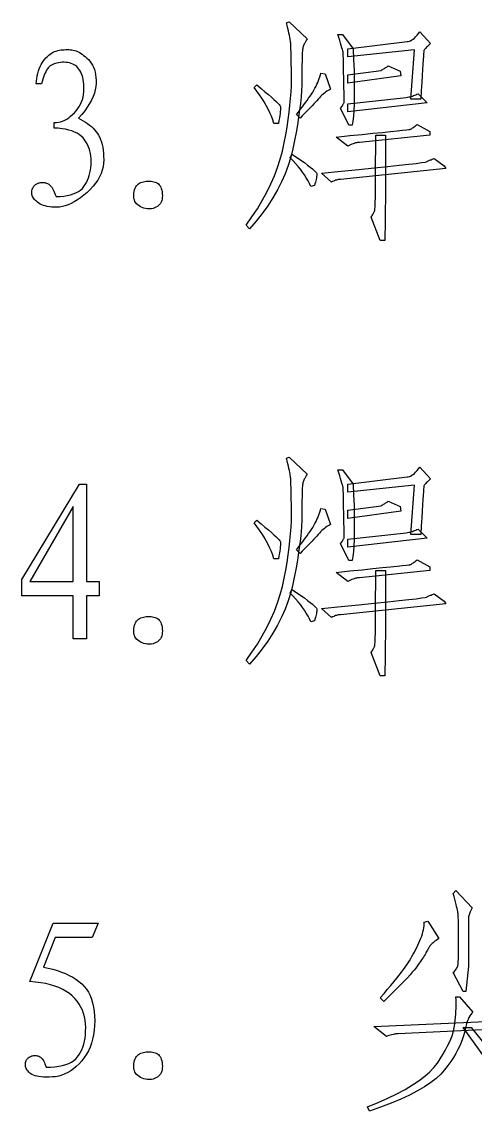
# Model space of a CAD drawing. Extents: x 0 to 420, y 0 to 297.
# Drawn here: x 58.42 to 67.27, y 44.31 to 65.58 of the extents above; entities that cross this region are included whole.
import ezdxf

# ---------------------------------------------------------------- set-up
doc = ezdxf.new("R2010")
doc.units = 0

msp = doc.modelspace()

# ---------------------------------------------------------------- linework, layer by layer
at = {"color": 7, "lineweight": 25}
for points in [[(63.546, 63.215), (63.574, 63.373), (63.599, 63.525), (63.621, 63.672), (63.64, 63.814), (63.656, 63.951), (63.668, 64.083), (63.678, 64.21), (63.684, 64.332), (63.687, 64.448), (63.687, 64.56), (63.685, 64.664), (63.683, 64.759), (63.681, 64.845), (63.68, 64.921), (63.678, 64.988), (63.676, 65.046), (63.674, 65.095), (63.673, 65.134), (63.671, 65.163), (63.669, 65.184), (63.667, 65.202), (63.663, 65.224), (63.658, 65.251), (63.652, 65.282), (63.645, 65.318), (63.636, 65.358), (63.627, 65.402), (63.616, 65.451), (63.603, 65.504), (63.59, 65.562), (63.643, 65.579), (63.994, 65.245), (63.981, 65.225), (63.968, 65.204), (63.957, 65.185), (63.946, 65.165), (63.937, 65.147), (63.929, 65.128), (63.922, 65.111), (63.915, 65.094), (63.91, 65.077), (63.906, 65.061), (63.903, 65.041), (63.9, 65.011), (63.897, 64.973), (63.895, 64.926), (63.893, 64.87), (63.892, 64.805), (63.89, 64.731), (63.889, 64.647), (63.889, 64.555), (63.889, 64.454), (63.887, 64.346), (63.882, 64.232), (63.873, 64.111), (63.861, 63.985), (63.845, 63.852), (63.825, 63.714), (63.803, 63.57), (63.776, 63.419), (63.746, 63.263), (63.713, 63.101), (63.673, 62.937), (63.623, 62.774), (63.563, 62.613), (63.494, 62.454), (63.414, 62.297), (63.325, 62.141), (63.226, 61.987), (63.117, 61.835), (62.998, 61.685), (62.869, 61.536), (62.799, 61.607), (62.914, 61.768), (63.02, 61.93), (63.117, 62.091), (63.205, 62.252), (63.285, 62.413), (63.355, 62.574), (63.416, 62.735), (63.468, 62.895), (63.512, 63.055)], [(64.697, 64.964), (64.696, 64.974), (64.693, 64.99), (64.688, 65.012), (64.68, 65.04), (64.671, 65.074), (64.659, 65.114), (64.646, 65.16), (64.63, 65.212), (64.612, 65.27), (64.592, 65.333), (64.68, 65.333), (64.891, 65.052), (64.9, 64.835), (64.907, 64.632), (64.911, 64.445), (64.913, 64.273), (64.913, 64.116), (64.91, 63.974), (64.904, 63.847), (64.896, 63.736), (64.886, 63.639), (64.873, 63.558), (64.803, 63.558), (64.645, 63.892), (64.658, 63.909), (64.67, 63.925), (64.68, 63.941), (64.69, 63.955), (64.697, 63.969), (64.704, 63.982), (64.709, 63.993), (64.712, 64.004), (64.714, 64.015), (64.715, 64.024), (64.715, 64.036), (64.715, 64.057), (64.714, 64.085), (64.714, 64.121), (64.713, 64.164), (64.712, 64.216), (64.711, 64.275), (64.709, 64.342), (64.708, 64.416), (64.706, 64.498), (64.704, 64.581), (64.703, 64.655), (64.702, 64.721), (64.701, 64.78), (64.7, 64.83), (64.699, 64.873), (64.698, 64.908), (64.698, 64.934), (64.697, 64.953)], [(64.785, 65.052), (65.945, 65.193), (65.967, 65.195), (65.989, 65.2), (66.012, 65.21), (66.035, 65.224), (66.06, 65.241), (66.085, 65.262), (66.11, 65.287), (66.137, 65.316), (66.164, 65.349), (66.191, 65.386), (66.402, 65.158), (66.379, 65.137), (66.358, 65.118), (66.339, 65.1), (66.322, 65.083), (66.308, 65.067), (66.296, 65.053), (66.286, 65.04), (66.279, 65.028), (66.273, 65.018), (66.271, 65.008), (66.268, 64.991), (66.265, 64.956), (66.261, 64.905), (66.257, 64.837), (66.251, 64.751), (66.244, 64.649), (66.237, 64.529), (66.228, 64.392), (66.219, 64.239), (66.209, 64.068), (66.016, 64.068), (66.086, 65.035), (64.785, 64.894)], [(58.703, 64.367), (58.708, 64.422), (58.714, 64.474), (58.723, 64.525), (58.734, 64.573), (58.747, 64.619), (58.762, 64.663), (58.78, 64.704), (58.799, 64.743), (58.82, 64.78), (58.844, 64.815), (58.869, 64.847), (58.894, 64.876), (58.921, 64.903), (58.948, 64.927), (58.976, 64.949), (59.004, 64.968), (59.033, 64.984), (59.063, 64.998), (59.094, 65.009), (59.125, 65.017), (59.157, 65.023), (59.188, 65.029), (59.218, 65.033), (59.249, 65.035), (59.279, 65.037), (59.309, 65.037), (59.338, 65.036), (59.367, 65.034), (59.396, 65.03), (59.424, 65.026), (59.452, 65.019), (59.481, 65.01), (59.51, 64.998), (59.539, 64.984), (59.569, 64.966), (59.599, 64.947), (59.629, 64.924), (59.66, 64.899), (59.691, 64.871), (59.723, 64.841), (59.753, 64.808), (59.779, 64.772), (59.803, 64.733), (59.823, 64.691), (59.839, 64.646), (59.852, 64.598), (59.862, 64.546), (59.869, 64.492), (59.872, 64.435), (59.872, 64.375), (59.867, 64.313), (59.856, 64.25), (59.838, 64.185), (59.813, 64.119), (59.782, 64.052), (59.745, 63.984), (59.701, 63.915), (59.65, 63.844), (59.593, 63.772), (59.529, 63.699), (59.577, 63.673), (59.623, 63.647), (59.666, 63.62), (59.707, 63.592), (59.745, 63.562), (59.78, 63.532), (59.814, 63.5), (59.844, 63.468), (59.873, 63.434), (59.899, 63.4), (59.922, 63.363), (59.943, 63.323), (59.961, 63.279), (59.977, 63.232), (59.991, 63.182), (60.002, 63.129), (60.011, 63.072), (60.017, 63.012), (60.02, 62.948), (60.022, 62.881), (60.018, 62.813), (60.009, 62.746), (59.992, 62.68), (59.97, 62.615), (59.94, 62.552), (59.905, 62.489), (59.862, 62.427), (59.813, 62.367), (59.758, 62.307), (59.696, 62.248), (59.632, 62.193), (59.569, 62.144), (59.507, 62.1), (59.446, 62.063), (59.387, 62.031), (59.328, 62.005), (59.271, 61.984), (59.215, 61.97), (59.161, 61.961), (59.108, 61.958), (59.056, 61.959), (59.008, 61.962), (58.963, 61.967), (58.92, 61.974), (58.881, 61.983), (58.845, 61.993), (58.812, 62.006), (58.781, 62.02), (58.754, 62.037), (58.73, 62.055), (58.708, 62.074), (58.688, 62.093), (58.671, 62.112), (58.656, 62.131), (58.644, 62.15), (58.634, 62.168), (58.626, 62.186), (58.62, 62.204), (58.616, 62.222), (58.615, 62.24), (58.616, 62.257), (58.617, 62.273), (58.62, 62.289), (58.624, 62.304), (58.629, 62.319), (58.634, 62.332), (58.641, 62.345), (58.649, 62.358), (58.658, 62.369), (58.668, 62.38), (58.679, 62.39), (58.69, 62.4), (58.702, 62.408), (58.714, 62.415), (58.727, 62.422), (58.741, 62.428), (58.755, 62.433), (58.769, 62.436), (58.784, 62.44), (58.8, 62.442), (58.816, 62.443), (58.831, 62.443), (58.847, 62.442), (58.862, 62.44), (58.877, 62.437), (58.892, 62.433), (58.906, 62.428), (58.921, 62.422), (58.935, 62.415), (58.949, 62.407), (58.963, 62.396), (58.977, 62.383), (58.991, 62.367), (59.006, 62.348), (59.02, 62.325), (59.034, 62.3), (59.048, 62.272), (59.062, 62.241), (59.076, 62.206), (59.09, 62.169), (59.168, 62.171), (59.241, 62.177), (59.309, 62.187), (59.371, 62.2), (59.428, 62.218), (59.48, 62.239), (59.527, 62.264), (59.568, 62.293), (59.604, 62.326), (59.635, 62.363), (59.662, 62.402), (59.685, 62.444), (59.707, 62.487), (59.725, 62.533), (59.74, 62.58), (59.753, 62.629), (59.763, 62.681), (59.77, 62.734), (59.774, 62.789), (59.775, 62.846), (59.774, 62.903), (59.769, 62.958), (59.761, 63.01), (59.75, 63.06), (59.736, 63.108), (59.719, 63.153), (59.698, 63.196), (59.674, 63.237), (59.647, 63.276), (59.617, 63.312), (59.583, 63.345), (59.544, 63.376), (59.5, 63.403), (59.451, 63.427), (59.398, 63.448), (59.339, 63.466), (59.275, 63.48), (59.207, 63.492), (59.133, 63.5), (59.055, 63.505), (59.055, 63.611), (59.097, 63.613), (59.138, 63.618), (59.179, 63.628), (59.219, 63.642), (59.259, 63.659), (59.298, 63.68), (59.337, 63.705), (59.375, 63.734), (59.413, 63.767), (59.45, 63.804), (59.485, 63.843), (59.517, 63.884), (59.544, 63.926), (59.568, 63.97), (59.589, 64.015), (59.605, 64.061), (59.618, 64.109), (59.627, 64.158), (59.633, 64.209), (59.635, 64.261), (59.634, 64.313), (59.631, 64.361), (59.626, 64.407), (59.619, 64.451), (59.611, 64.492), (59.6, 64.53), (59.587, 64.566), (59.573, 64.599), (59.557, 64.629), (59.538, 64.657), (59.518, 64.682), (59.496, 64.704), (59.471, 64.724), (59.445, 64.741), (59.417, 64.755), (59.387, 64.767), (59.355, 64.777), (59.322, 64.783), (59.286, 64.787), (59.248, 64.788), (59.21, 64.788), (59.175, 64.785), (59.141, 64.781), (59.109, 64.774), (59.079, 64.766), (59.051, 64.757), (59.025, 64.745), (59.001, 64.732), (58.978, 64.717), (58.958, 64.701), (58.939, 64.681), (58.921, 64.659), (58.904, 64.634), (58.888, 64.605), (58.872, 64.573), (58.858, 64.538), (58.844, 64.5), (58.832, 64.459), (58.82, 64.414), (58.809, 64.367)], [(64.785, 64.542), (65.436, 64.63), (65.453, 64.641), (65.469, 64.651), (65.485, 64.66), (65.5, 64.67), (65.515, 64.679), (65.528, 64.687), (65.541, 64.695), (65.554, 64.703), (65.565, 64.711), (65.576, 64.718), (65.805, 64.613), (65.822, 64.525), (64.785, 64.384)], [(64.1, 64.208), (64.123, 64.247), (64.145, 64.285), (64.166, 64.323), (64.184, 64.36), (64.201, 64.397), (64.216, 64.434), (64.229, 64.47), (64.24, 64.506), (64.25, 64.542), (64.258, 64.577), (64.346, 64.56), (64.451, 64.261), (64.427, 64.25), (64.402, 64.236), (64.377, 64.222), (64.353, 64.205), (64.328, 64.186), (64.304, 64.166), (64.279, 64.144), (64.254, 64.12), (64.23, 64.095), (64.205, 64.068), (64.18, 64.039), (64.152, 64.008), (64.122, 63.975), (64.09, 63.941), (64.056, 63.905), (64.02, 63.867), (63.981, 63.828), (63.941, 63.786), (63.898, 63.743), (63.854, 63.699), (63.783, 63.769), (63.821, 63.818), (63.858, 63.865), (63.893, 63.912), (63.927, 63.957), (63.959, 64.002), (63.99, 64.045), (64.02, 64.088), (64.048, 64.129), (64.074, 64.169)], [(63.01, 64.349), (63.094, 64.278), (63.169, 64.214), (63.236, 64.157), (63.294, 64.106), (63.344, 64.061), (63.385, 64.023), (63.418, 63.992), (63.443, 63.966), (63.459, 63.948), (63.467, 63.936), (63.47, 63.925), (63.471, 63.908), (63.471, 63.887), (63.47, 63.86), (63.467, 63.828), (63.463, 63.791), (63.457, 63.749), (63.45, 63.702), (63.442, 63.65), (63.432, 63.593), (63.344, 63.593), (63.321, 63.663), (63.295, 63.734), (63.265, 63.804), (63.231, 63.874), (63.194, 63.945), (63.154, 64.015), (63.11, 64.085), (63.063, 64.156), (63.012, 64.226), (62.957, 64.296)], [(64.785, 63.98), (65.928, 64.103), (65.952, 64.107), (65.976, 64.111), (66, 64.117), (66.023, 64.123), (66.046, 64.129), (66.069, 64.137), (66.091, 64.145), (66.113, 64.154), (66.135, 64.163), (66.156, 64.173), (66.332, 63.997), (64.785, 63.822)], [(66.385, 63.365), (65.014, 63.224), (64.996, 63.223), (64.977, 63.221), (64.956, 63.218), (64.935, 63.213), (64.913, 63.206), (64.889, 63.199), (64.865, 63.19), (64.839, 63.179), (64.813, 63.167), (64.785, 63.154), (64.557, 63.329), (64.824, 63.356), (65.064, 63.38), (65.277, 63.402), (65.462, 63.421), (65.62, 63.437), (65.751, 63.451), (65.854, 63.462), (65.929, 63.47), (65.977, 63.476), (65.998, 63.479), (66.006, 63.481), (66.015, 63.486), (66.026, 63.491), (66.038, 63.499), (66.051, 63.507), (66.066, 63.518), (66.082, 63.53), (66.099, 63.544), (66.118, 63.559), (66.139, 63.576), (66.385, 63.435)], [(65.524, 63.365), (65.523, 63.078), (65.523, 62.81), (65.522, 62.559), (65.521, 62.327), (65.519, 62.112), (65.517, 61.915), (65.515, 61.737), (65.512, 61.576), (65.509, 61.433), (65.506, 61.308), (65.418, 61.308), (65.242, 61.765), (65.252, 61.782), (65.262, 61.798), (65.271, 61.814), (65.279, 61.828), (65.286, 61.842), (65.293, 61.855), (65.299, 61.867), (65.304, 61.877), (65.309, 61.888), (65.313, 61.897), (65.316, 61.919), (65.319, 61.97), (65.322, 62.047), (65.324, 62.153), (65.326, 62.286), (65.327, 62.446), (65.329, 62.635), (65.329, 62.85), (65.33, 63.094), (65.33, 63.365)], [(63.695, 62.995), (63.786, 62.935), (63.867, 62.879), (63.938, 62.829), (64.001, 62.783), (64.054, 62.743), (64.097, 62.708), (64.132, 62.677), (64.157, 62.652), (64.172, 62.632), (64.179, 62.618), (64.18, 62.604), (64.18, 62.588), (64.179, 62.57), (64.176, 62.55), (64.172, 62.527), (64.167, 62.503), (64.161, 62.475), (64.153, 62.446), (64.145, 62.414), (64.135, 62.38), (64.065, 62.363), (64.038, 62.419), (64.009, 62.475), (63.976, 62.531), (63.941, 62.588), (63.902, 62.644), (63.86, 62.7), (63.815, 62.756), (63.766, 62.813), (63.715, 62.869), (63.66, 62.925)], [(64.275, 62.626), (64.657, 62.663), (64.999, 62.697), (65.301, 62.727), (65.565, 62.754), (65.789, 62.778), (65.975, 62.798), (66.121, 62.815), (66.227, 62.829), (66.295, 62.839), (66.323, 62.846), (66.333, 62.851), (66.343, 62.857), (66.355, 62.863), (66.368, 62.869), (66.383, 62.875), (66.398, 62.881), (66.415, 62.887), (66.433, 62.894), (66.452, 62.901), (66.473, 62.908), (66.666, 62.767), (66.701, 62.714), (64.645, 62.503), (64.63, 62.503), (64.615, 62.501), (64.599, 62.499), (64.583, 62.495), (64.566, 62.49), (64.548, 62.484), (64.529, 62.477), (64.51, 62.47), (64.49, 62.461), (64.469, 62.451)], [(61.041, 61.958), (61.013, 61.946), (60.984, 61.936), (60.955, 61.93), (60.926, 61.926), (60.896, 61.925), (60.866, 61.928), (60.836, 61.933), (60.805, 61.941), (60.774, 61.953), (60.742, 61.967), (60.712, 61.984), (60.686, 62.003), (60.664, 62.024), (60.645, 62.047), (60.63, 62.073), (60.619, 62.1), (60.611, 62.13), (60.607, 62.161), (60.607, 62.195), (60.61, 62.231), (60.617, 62.266), (60.625, 62.299), (60.636, 62.328), (60.648, 62.355), (60.663, 62.378), (60.68, 62.399), (60.699, 62.416), (60.72, 62.431), (60.743, 62.442), (60.769, 62.451), (60.795, 62.457), (60.821, 62.462), (60.847, 62.465), (60.873, 62.467), (60.898, 62.468), (60.924, 62.467), (60.949, 62.465), (60.974, 62.462), (60.999, 62.457), (61.024, 62.451), (61.047, 62.442), (61.069, 62.43), (61.088, 62.415), (61.105, 62.397), (61.12, 62.376), (61.133, 62.351), (61.144, 62.324), (61.153, 62.293), (61.16, 62.259), (61.164, 62.222), (61.166, 62.185), (61.165, 62.15), (61.16, 62.117), (61.153, 62.087), (61.142, 62.059), (61.128, 62.034), (61.111, 62.012), (61.091, 61.991), (61.068, 61.974)], [(63.546, 54.715), (63.574, 54.873), (63.599, 55.025), (63.621, 55.172), (63.64, 55.314), (63.656, 55.451), (63.668, 55.583), (63.678, 55.71), (63.684, 55.832), (63.687, 55.948), (63.687, 56.06), (63.685, 56.164), (63.683, 56.259), (63.681, 56.345), (63.68, 56.421), (63.678, 56.488), (63.676, 56.546), (63.674, 56.595), (63.673, 56.634), (63.671, 56.663), (63.669, 56.684), (63.667, 56.702), (63.663, 56.724), (63.658, 56.751), (63.652, 56.782), (63.645, 56.818), (63.636, 56.858), (63.627, 56.902), (63.616, 56.951), (63.603, 57.004), (63.59, 57.062), (63.643, 57.079), (63.994, 56.745), (63.981, 56.725), (63.968, 56.704), (63.957, 56.685), (63.946, 56.665), (63.937, 56.647), (63.929, 56.628), (63.922, 56.611), (63.915, 56.594), (63.91, 56.577), (63.906, 56.561), (63.903, 56.541), (63.9, 56.511), (63.897, 56.473), (63.895, 56.426), (63.893, 56.37), (63.892, 56.305), (63.89, 56.231), (63.889, 56.147), (63.889, 56.055), (63.889, 55.954), (63.887, 55.846), (63.882, 55.732), (63.873, 55.611), (63.861, 55.485), (63.845, 55.352), (63.825, 55.214), (63.803, 55.07), (63.776, 54.919), (63.746, 54.763), (63.713, 54.601), (63.673, 54.437), (63.623, 54.274), (63.563, 54.113), (63.494, 53.954), (63.414, 53.797), (63.325, 53.641), (63.226, 53.487), (63.117, 53.335), (62.998, 53.185), (62.869, 53.036), (62.799, 53.107), (62.914, 53.268), (63.02, 53.43), (63.117, 53.591), (63.205, 53.752), (63.285, 53.913), (63.355, 54.074), (63.416, 54.235), (63.468, 54.395), (63.512, 54.555)], [(64.697, 56.464), (64.696, 56.474), (64.693, 56.49), (64.688, 56.512), (64.68, 56.54), (64.671, 56.574), (64.659, 56.614), (64.646, 56.66), (64.63, 56.712), (64.612, 56.77), (64.592, 56.833), (64.68, 56.833), (64.891, 56.552), (64.9, 56.335), (64.907, 56.132), (64.911, 55.945), (64.913, 55.773), (64.913, 55.616), (64.91, 55.474), (64.904, 55.347), (64.896, 55.236), (64.886, 55.139), (64.873, 55.058), (64.803, 55.058), (64.645, 55.392), (64.658, 55.409), (64.67, 55.425), (64.68, 55.441), (64.69, 55.455), (64.697, 55.469), (64.704, 55.482), (64.709, 55.493), (64.712, 55.504), (64.714, 55.515), (64.715, 55.524), (64.715, 55.536), (64.715, 55.557), (64.714, 55.585), (64.714, 55.621), (64.713, 55.664), (64.712, 55.716), (64.711, 55.775), (64.709, 55.842), (64.708, 55.916), (64.706, 55.998), (64.704, 56.081), (64.703, 56.155), (64.702, 56.221), (64.701, 56.28), (64.7, 56.33), (64.699, 56.373), (64.698, 56.408), (64.698, 56.434), (64.697, 56.453)], [(64.785, 56.552), (65.945, 56.693), (65.967, 56.695), (65.989, 56.7), (66.012, 56.71), (66.035, 56.724), (66.06, 56.741), (66.085, 56.762), (66.11, 56.787), (66.137, 56.816), (66.164, 56.849), (66.191, 56.886), (66.402, 56.658), (66.379, 56.637), (66.358, 56.618), (66.339, 56.6), (66.322, 56.583), (66.308, 56.567), (66.296, 56.553), (66.286, 56.54), (66.279, 56.528), (66.273, 56.518), (66.271, 56.508), (66.268, 56.491), (66.265, 56.456), (66.261, 56.405), (66.257, 56.337), (66.251, 56.251), (66.244, 56.149), (66.237, 56.029), (66.228, 55.892), (66.219, 55.739), (66.209, 55.568), (66.016, 55.568), (66.086, 56.535), (64.785, 56.394)], [(59.688, 56.552), (59.688, 54.654), (59.934, 54.654), (59.934, 54.372), (59.688, 54.372), (59.688, 53.529), (59.424, 53.529), (59.424, 54.372), (58.422, 54.372), (58.422, 54.689), (59.547, 56.552)], [(64.785, 56.042), (65.436, 56.13), (65.453, 56.141), (65.469, 56.151), (65.485, 56.16), (65.5, 56.17), (65.515, 56.179), (65.528, 56.187), (65.541, 56.195), (65.554, 56.203), (65.565, 56.211), (65.576, 56.218), (65.805, 56.113), (65.822, 56.025), (64.785, 55.884)], [(59.424, 54.654), (59.424, 56.113), (58.58, 54.654)], [(64.1, 55.708), (64.123, 55.747), (64.145, 55.785), (64.166, 55.823), (64.184, 55.86), (64.201, 55.897), (64.216, 55.934), (64.229, 55.97), (64.24, 56.006), (64.25, 56.042), (64.258, 56.077), (64.346, 56.06), (64.451, 55.761), (64.427, 55.75), (64.402, 55.736), (64.377, 55.722), (64.353, 55.705), (64.328, 55.686), (64.304, 55.666), (64.279, 55.644), (64.254, 55.62), (64.23, 55.595), (64.205, 55.568), (64.18, 55.539), (64.152, 55.508), (64.122, 55.475), (64.09, 55.441), (64.056, 55.405), (64.02, 55.367), (63.981, 55.328), (63.941, 55.286), (63.898, 55.243), (63.854, 55.199), (63.783, 55.269), (63.821, 55.318), (63.858, 55.365), (63.893, 55.412), (63.927, 55.457), (63.959, 55.502), (63.99, 55.545), (64.02, 55.588), (64.048, 55.629), (64.074, 55.669)], [(63.01, 55.849), (63.094, 55.778), (63.169, 55.714), (63.236, 55.657), (63.294, 55.606), (63.344, 55.561), (63.385, 55.523), (63.418, 55.492), (63.443, 55.466), (63.459, 55.448), (63.467, 55.436), (63.47, 55.425), (63.471, 55.408), (63.471, 55.387), (63.47, 55.36), (63.467, 55.328), (63.463, 55.291), (63.457, 55.249), (63.45, 55.202), (63.442, 55.15), (63.432, 55.093), (63.344, 55.093), (63.321, 55.163), (63.295, 55.234), (63.265, 55.304), (63.231, 55.374), (63.194, 55.445), (63.154, 55.515), (63.11, 55.585), (63.063, 55.656), (63.012, 55.726), (62.957, 55.796)], [(64.785, 55.48), (65.928, 55.603), (65.952, 55.607), (65.976, 55.611), (66, 55.617), (66.023, 55.623), (66.046, 55.629), (66.069, 55.637), (66.091, 55.645), (66.113, 55.654), (66.135, 55.663), (66.156, 55.673), (66.332, 55.497), (64.785, 55.322)], [(66.385, 54.865), (65.014, 54.724), (64.996, 54.723), (64.977, 54.721), (64.956, 54.718), (64.935, 54.713), (64.913, 54.706), (64.889, 54.699), (64.865, 54.69), (64.839, 54.679), (64.813, 54.667), (64.785, 54.654), (64.557, 54.829), (64.824, 54.856), (65.064, 54.88), (65.277, 54.902), (65.462, 54.921), (65.62, 54.937), (65.751, 54.951), (65.854, 54.962), (65.929, 54.97), (65.977, 54.976), (65.998, 54.979), (66.006, 54.981), (66.015, 54.986), (66.026, 54.991), (66.038, 54.999), (66.051, 55.007), (66.066, 55.018), (66.082, 55.03), (66.099, 55.044), (66.118, 55.059), (66.139, 55.076), (66.385, 54.935)], [(65.524, 54.865), (65.523, 54.578), (65.523, 54.31), (65.522, 54.059), (65.521, 53.827), (65.519, 53.612), (65.517, 53.415), (65.515, 53.237), (65.512, 53.076), (65.509, 52.933), (65.506, 52.808), (65.418, 52.808), (65.242, 53.265), (65.252, 53.282), (65.262, 53.298), (65.271, 53.314), (65.279, 53.328), (65.286, 53.342), (65.293, 53.355), (65.299, 53.367), (65.304, 53.377), (65.309, 53.388), (65.313, 53.397), (65.316, 53.419), (65.319, 53.47), (65.322, 53.547), (65.324, 53.653), (65.326, 53.786), (65.327, 53.946), (65.329, 54.135), (65.329, 54.35), (65.33, 54.594), (65.33, 54.865)], [(63.695, 54.495), (63.786, 54.435), (63.867, 54.379), (63.938, 54.329), (64.001, 54.283), (64.054, 54.243), (64.097, 54.208), (64.132, 54.177), (64.157, 54.152), (64.172, 54.132), (64.179, 54.118), (64.18, 54.104), (64.18, 54.088), (64.179, 54.07), (64.176, 54.05), (64.172, 54.027), (64.167, 54.003), (64.161, 53.975), (64.153, 53.946), (64.145, 53.914), (64.135, 53.88), (64.065, 53.863), (64.038, 53.919), (64.009, 53.975), (63.976, 54.031), (63.941, 54.088), (63.902, 54.144), (63.86, 54.2), (63.815, 54.256), (63.766, 54.313), (63.715, 54.369), (63.66, 54.425)], [(64.275, 54.126), (64.657, 54.163), (64.999, 54.197), (65.301, 54.227), (65.565, 54.254), (65.789, 54.278), (65.975, 54.298), (66.121, 54.315), (66.227, 54.329), (66.295, 54.339), (66.323, 54.346), (66.333, 54.351), (66.343, 54.357), (66.355, 54.363), (66.368, 54.369), (66.383, 54.375), (66.398, 54.381), (66.415, 54.387), (66.433, 54.394), (66.452, 54.401), (66.473, 54.408), (66.666, 54.267), (66.701, 54.214), (64.645, 54.003), (64.63, 54.003), (64.615, 54.001), (64.599, 53.999), (64.583, 53.995), (64.566, 53.99), (64.548, 53.984), (64.529, 53.977), (64.51, 53.97), (64.49, 53.961), (64.469, 53.951)], [(61.041, 53.458), (61.013, 53.446), (60.984, 53.436), (60.955, 53.43), (60.926, 53.426), (60.896, 53.425), (60.866, 53.428), (60.836, 53.433), (60.805, 53.441), (60.774, 53.453), (60.742, 53.467), (60.712, 53.484), (60.686, 53.503), (60.664, 53.524), (60.645, 53.547), (60.63, 53.573), (60.619, 53.6), (60.611, 53.63), (60.607, 53.661), (60.607, 53.695), (60.61, 53.731), (60.617, 53.766), (60.625, 53.799), (60.636, 53.828), (60.648, 53.855), (60.663, 53.878), (60.68, 53.899), (60.699, 53.916), (60.72, 53.931), (60.743, 53.942), (60.769, 53.951), (60.795, 53.957), (60.821, 53.962), (60.847, 53.965), (60.873, 53.967), (60.898, 53.968), (60.924, 53.967), (60.949, 53.965), (60.974, 53.962), (60.999, 53.957), (61.024, 53.951), (61.047, 53.942), (61.069, 53.93), (61.088, 53.915), (61.105, 53.897), (61.12, 53.876), (61.133, 53.851), (61.144, 53.824), (61.153, 53.793), (61.16, 53.759), (61.164, 53.722), (61.166, 53.685), (61.165, 53.65), (61.16, 53.617), (61.153, 53.587), (61.142, 53.559), (61.128, 53.534), (61.111, 53.512), (61.091, 53.491), (61.068, 53.474)], [(66.842, 47.015), (66.859, 47.032), (66.874, 47.049), (66.888, 47.065), (66.9, 47.081), (66.91, 47.096), (66.919, 47.111), (66.926, 47.125), (66.932, 47.139), (66.936, 47.152), (66.939, 47.164), (66.94, 47.18), (66.942, 47.204), (66.943, 47.235), (66.944, 47.273), (66.945, 47.318), (66.946, 47.371), (66.947, 47.431), (66.947, 47.499), (66.947, 47.574), (66.947, 47.657), (66.947, 47.739), (66.947, 47.815), (66.947, 47.883), (66.946, 47.945), (66.945, 47.999), (66.944, 48.047), (66.943, 48.087), (66.942, 48.121), (66.94, 48.147), (66.939, 48.166), (66.936, 48.185), (66.932, 48.208), (66.926, 48.235), (66.919, 48.268), (66.91, 48.305), (66.9, 48.347), (66.888, 48.393), (66.874, 48.445), (66.859, 48.501), (66.842, 48.562), (66.895, 48.615), (67.211, 48.281), (67.198, 48.253), (67.186, 48.228), (67.175, 48.203), (67.166, 48.181), (67.158, 48.16), (67.152, 48.14), (67.147, 48.123), (67.144, 48.106), (67.141, 48.092), (67.141, 48.078), (67.141, 48.058), (67.141, 48.021), (67.141, 47.968), (67.141, 47.898), (67.141, 47.813), (67.141, 47.71), (67.141, 47.592), (67.141, 47.457), (67.141, 47.306), (67.141, 47.138), (67.088, 46.646), (67.035, 46.646)], [(59.67, 45.943), (59.667, 46.015), (59.659, 46.085), (59.646, 46.153), (59.628, 46.218), (59.604, 46.281), (59.575, 46.341), (59.541, 46.399), (59.501, 46.455), (59.456, 46.508), (59.406, 46.558), (59.351, 46.605), (59.289, 46.648), (59.221, 46.687), (59.148, 46.721), (59.068, 46.751), (58.982, 46.777), (58.891, 46.799), (58.793, 46.817), (58.69, 46.83), (58.58, 46.839), (59.037, 47.982), (59.916, 47.982), (59.793, 47.701), (59.072, 47.701), (58.844, 47.12), (58.94, 47.101), (59.031, 47.079), (59.118, 47.054), (59.2, 47.026), (59.277, 46.995), (59.349, 46.961), (59.417, 46.924), (59.479, 46.884), (59.538, 46.841), (59.591, 46.795), (59.639, 46.745), (59.683, 46.691), (59.721, 46.631), (59.754, 46.566), (59.782, 46.496), (59.805, 46.422), (59.823, 46.342), (59.836, 46.258), (59.843, 46.169), (59.846, 46.075), (59.843, 45.98), (59.836, 45.889), (59.823, 45.801), (59.805, 45.717), (59.782, 45.637), (59.754, 45.561), (59.721, 45.488), (59.683, 45.419), (59.639, 45.354), (59.591, 45.292), (59.539, 45.235), (59.486, 45.184), (59.432, 45.138), (59.377, 45.098), (59.321, 45.064), (59.263, 45.035), (59.204, 45.012), (59.144, 44.994), (59.082, 44.982), (59.02, 44.976), (58.958, 44.973), (58.901, 44.973), (58.849, 44.974), (58.8, 44.977), (58.756, 44.983), (58.716, 44.99), (58.68, 44.999), (58.648, 45.01), (58.621, 45.023), (58.598, 45.037), (58.578, 45.054), (58.56, 45.07), (58.544, 45.087), (58.53, 45.105), (58.519, 45.123), (58.509, 45.142), (58.502, 45.161), (58.496, 45.181), (58.493, 45.201), (58.492, 45.222), (58.493, 45.243), (58.496, 45.262), (58.5, 45.28), (58.506, 45.297), (58.514, 45.312), (58.524, 45.326), (58.535, 45.34), (58.549, 45.351), (58.563, 45.362), (58.58, 45.371), (58.598, 45.379), (58.615, 45.386), (58.633, 45.391), (58.65, 45.394), (58.668, 45.396), (58.686, 45.396), (58.703, 45.394), (58.721, 45.391), (58.738, 45.386), (58.756, 45.38), (58.773, 45.372), (58.79, 45.361), (58.806, 45.346), (58.821, 45.33), (58.835, 45.31), (58.849, 45.287), (58.862, 45.262), (58.874, 45.234), (58.886, 45.203), (58.897, 45.169), (58.985, 45.171), (59.067, 45.177), (59.144, 45.187), (59.214, 45.202), (59.279, 45.22), (59.337, 45.242), (59.39, 45.268), (59.437, 45.299), (59.477, 45.333), (59.512, 45.371), (59.542, 45.414), (59.569, 45.459), (59.592, 45.508), (59.613, 45.56), (59.63, 45.615), (59.645, 45.674), (59.656, 45.736), (59.664, 45.802), (59.668, 45.871)], [(66.174, 47.595), (66.194, 47.64), (66.212, 47.684), (66.228, 47.727), (66.241, 47.769), (66.253, 47.81), (66.263, 47.85), (66.27, 47.889), (66.275, 47.927), (66.278, 47.964), (66.279, 47.999), (66.35, 48.017), (66.561, 47.683), (66.534, 47.663), (66.509, 47.644), (66.487, 47.626), (66.466, 47.61), (66.449, 47.595), (66.433, 47.582), (66.42, 47.57), (66.409, 47.559), (66.4, 47.55), (66.394, 47.542), (66.388, 47.535), (66.382, 47.525), (66.375, 47.514), (66.367, 47.502), (66.358, 47.487), (66.349, 47.472), (66.34, 47.454), (66.329, 47.435), (66.318, 47.415), (66.306, 47.393), (66.293, 47.369), (66.278, 47.345), (66.263, 47.319), (66.245, 47.292), (66.227, 47.263), (66.207, 47.234), (66.185, 47.203), (66.162, 47.171), (66.138, 47.137), (66.112, 47.103), (66.082, 47.065), (66.045, 47.021), (66.001, 46.971), (65.949, 46.914), (65.89, 46.852), (65.824, 46.784), (65.751, 46.71), (65.671, 46.63), (65.583, 46.544), (65.488, 46.452), (65.418, 46.523), (65.493, 46.608), (65.563, 46.689), (65.627, 46.765), (65.687, 46.836), (65.741, 46.903), (65.79, 46.965), (65.835, 47.022), (65.874, 47.074), (65.908, 47.122), (65.937, 47.164), (65.963, 47.205), (65.988, 47.246), (66.013, 47.288), (66.038, 47.33), (66.062, 47.373), (66.085, 47.416), (66.108, 47.46), (66.131, 47.505), (66.153, 47.55)], [(65.207, 44.308), (65.172, 44.396), (65.379, 44.48), (65.57, 44.565), (65.745, 44.65), (65.905, 44.735), (66.049, 44.82), (66.177, 44.905), (66.29, 44.991), (66.387, 45.076), (66.468, 45.162), (66.534, 45.248), (66.59, 45.333), (66.64, 45.415), (66.686, 45.494), (66.727, 45.57), (66.763, 45.644), (66.794, 45.715), (66.82, 45.782), (66.841, 45.847), (66.857, 45.91), (66.868, 45.969), (66.876, 46.027), (66.883, 46.085), (66.889, 46.142), (66.894, 46.2), (66.897, 46.257), (66.899, 46.314), (66.9, 46.371), (66.899, 46.428), (66.898, 46.484), (66.895, 46.54), (66.965, 46.54), (67.229, 46.242), (67.208, 46.222), (67.188, 46.198), (67.169, 46.169), (67.151, 46.136), (67.134, 46.099), (67.118, 46.057), (67.102, 46.011), (67.088, 45.96), (67.074, 45.905), (67.062, 45.846), (67.047, 45.783), (67.026, 45.718), (67.001, 45.651), (66.97, 45.582), (66.934, 45.51), (66.893, 45.436), (66.846, 45.359), (66.794, 45.281), (66.737, 45.2), (66.675, 45.117), (66.602, 45.033), (66.512, 44.949), (66.406, 44.867), (66.284, 44.785), (66.145, 44.703), (65.99, 44.623), (65.819, 44.543), (65.631, 44.464), (65.427, 44.386)], [(68.916, 44.589), (68.916, 44.501), (68.108, 44.449), (67.035, 45.943), (67.193, 45.943), (67.303, 45.806), (67.408, 45.677), (67.507, 45.556), (67.601, 45.444), (67.69, 45.338), (67.774, 45.241), (67.852, 45.152), (67.925, 45.071), (67.992, 44.997), (68.055, 44.932), (68.117, 44.873), (68.185, 44.82), (68.258, 44.772), (68.336, 44.729), (68.42, 44.692), (68.508, 44.661), (68.602, 44.635), (68.702, 44.614), (68.806, 44.599)], [(61.041, 44.958), (61.013, 44.946), (60.984, 44.936), (60.955, 44.93), (60.926, 44.926), (60.896, 44.925), (60.866, 44.928), (60.836, 44.933), (60.805, 44.941), (60.774, 44.953), (60.742, 44.967), (60.712, 44.984), (60.686, 45.003), (60.664, 45.024), (60.645, 45.047), (60.63, 45.073), (60.619, 45.1), (60.611, 45.13), (60.607, 45.161), (60.607, 45.195), (60.61, 45.231), (60.617, 45.266), (60.625, 45.299), (60.636, 45.328), (60.648, 45.355), (60.663, 45.378), (60.68, 45.399), (60.699, 45.416), (60.72, 45.431), (60.743, 45.442), (60.769, 45.451), (60.795, 45.457), (60.821, 45.462), (60.847, 45.465), (60.873, 45.467), (60.898, 45.468), (60.924, 45.467), (60.949, 45.465), (60.974, 45.462), (60.999, 45.457), (61.024, 45.451), (61.047, 45.442), (61.069, 45.43), (61.088, 45.415), (61.105, 45.397), (61.12, 45.376), (61.133, 45.351), (61.144, 45.324), (61.153, 45.293), (61.16, 45.259), (61.164, 45.222), (61.166, 45.185), (61.165, 45.15), (61.16, 45.117), (61.153, 45.087), (61.142, 45.059), (61.128, 45.034), (61.111, 45.012), (61.091, 44.991), (61.068, 44.974)]]:
    msp.add_lwpolyline(points, close=True, dxfattribs=at)
msp.add_lwpolyline([(68.775, 45.96), (65.77, 45.82), (65.752, 45.819), (65.732, 45.818), (65.712, 45.815), (65.691, 45.811), (65.669, 45.807), (65.645, 45.801), (65.621, 45.794), (65.595, 45.786), (65.569, 45.777), (65.541, 45.767), (65.295, 45.96), (68.354, 46.101)], dxfattribs=at)

doc.saveas('drawing.dxf')
